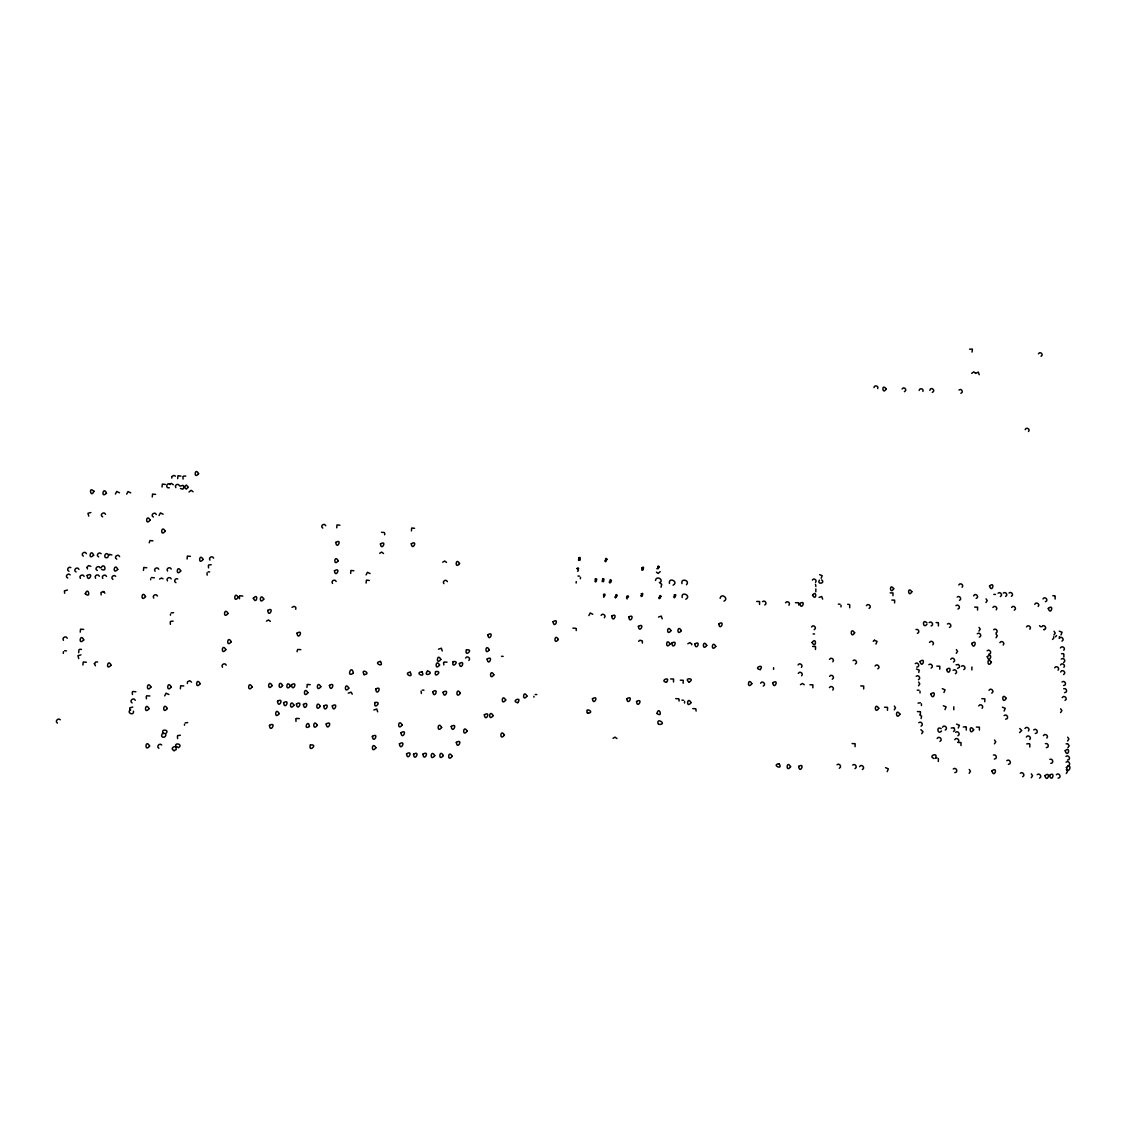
<?xml version="1.0" encoding="UTF-8"?>
<svg xmlns="http://www.w3.org/2000/svg" width="1127" height="1127" viewBox="0 0 1127 1127"><rect width="100%" height="100%" fill="white"/><g stroke="black" fill="none" stroke-linecap="round" stroke-linejoin="round"><path stroke-width="1.5" d="M150.624 578.785L150.666 579.799M184.166 487.357L182.757 489.174L180.461 488.498M171.769 477.059L171.811 478.087M184.208 486.949L186.378 485.047L188.35 487.23L186.166 489.132L182.898 485.343L180.278 486.146M170.431 614.187L170.473 615.187M1065.128 750.779C1067.847 758.894 1071.228 745.764 1065.254 750.582M1049.505 775.461C1052.181 783.645 1055.675 770.445 1049.631 775.263M1059.465 638.065L1059.408 636.656M894.26 709.855L895.528 707.869L894.345 706.051M929.845 390.322C930.663 385.955 936.382 390.787 932.311 392.351M922.914 391.421C924.225 388.716 919.364 387.449 919.167 390.463M187.336 682.511L187.378 683.511M840.996 606.918L841.01 605.227M877.722 388.561C879.004 385.814 874.158 384.645 873.974 387.589M822.654 599.127L821.71 596.521L819.061 597.437M815.878 586.505L815.497 584.307M798.761 605.072L798.761 603.396M773.587 669.382L773.587 667.691M979.222 374.713L978.292 372.107L975.545 373.431M926.972 624.273C922.802 629.613 921.872 617.92 926.943 622.851M184.476 724.21L184.518 725.196M971.699 373.361L973.77 371.882L975.418 373.009M720.139 598.395C720.97 592.492 729.437 598.493 723.971 601.156M696.148 711.052L695.739 708.714L692.795 708.601M660.408 597.958L659.154 598.676L658.689 597.521M684.568 703.023L684.61 701.417M658.534 568.515L656.816 568.726M675.298 596.634L674.425 597.775L673.566 596.845M679.074 701.079L679.06 699.374M642.503 595.746L641.559 596.549L640.699 595.62M643.278 569.614L642.024 570.332L641.77 568.896M920.012 692.964L920.041 691.288M626.499 597.831L627.147 598.944M662.239 618.822L661.239 616.089L658.492 617.061M610.961 582.152L609.862 582.941L609.172 582.025M655.505 580.461C655.999 575.418 663.831 579.095 660.225 582.687M642.404 643.08L642.376 641.376M660.197 571.657L658.098 573.46L656.421 572.136M615.624 597.704L614.877 596.873M604.593 595.803L603.663 597.211L603.635 595.549M921.421 705.544L921.463 703.854M576.207 630.542L576.291 628.979M576.221 581.574L576.151 583.039M580.377 578.743L580.447 577.278M442.263 650.969L441.333 648.222L438.502 649.166M443.559 662.648L443.855 664.93M421.089 691.147L421.385 693.457M377.672 711.813L376.756 709.01L373.868 709.982M353.357 673.115C351.596 663.465 345.876 678.299 353.286 673.228M384.631 534.79L384.758 533.268M309.474 726.436C308.122 718.026 302.825 730.888 309.418 726.506M303.374 704.474C304.684 712.982 310.263 700.022 303.445 704.375M295.823 718.984L296.007 721.407M297.289 650.138L297.134 651.73M295.739 609.284L295.88 607.721M1025.161 429.641C1026.035 426.527 1030.853 429.19 1028.514 431.528M973.629 595.901C975.08 592.027 980.138 597.197 976.137 598.423M253.279 598.381C258.9 591.717 256.674 605.861 253.336 598.183M239.347 596.366L239.516 598.747M177.418 736.128L177.601 738.565M208.368 565.5L208.551 567.867M207.002 572.755L207.171 575.136M170.219 621.935L170.402 624.33M146.256 696.387L146.454 698.81M132.253 692.119L132.437 694.542M189.012 491.964L191.139 490.315L193.055 491.724M111.038 665.282C105.163 671.565 107.826 657.759 111.024 665.127M182.912 476.707L183.095 479.06M94.372 663.761L95.809 661.915L97.612 662.028M101.12 567.628C104.572 561.697 107.488 572.826 101.557 569.318M87.047 567.459L88.455 565.627L90.85 566.275M63.436 651.702L63.253 653.421M85.3 593.859C88.145 585.519 91.386 599.592 85.272 593.591M83.313 556.174C79.961 554.118 85.159 550.258 86.441 553.709M93.907 491.062C91.048 499.261 87.948 485.286 93.921 491.358M266.465 621.132L268.451 619.949L270.367 621.357M1034.741 604.382C1035.755 601.269 1040.587 604.114 1038.206 606.467M1053.689 638.178L1052.533 639.432M1055.436 636.811L1056.591 635.572M1060.634 671.988C1062.057 668.311 1067.1 672.861 1063.522 674.552M1043.405 735.621C1044.729 732.719 1049.167 735.875 1046.842 738.072M1056.323 774.728C1058.915 771.671 1062.296 777.968 1058.07 778.151M1029.782 739.509C1032.093 737.312 1027.669 734.156 1026.345 737.058M1029.796 747.018L1029.839 744.059M1062.226 697.613C1063.902 694.274 1068.452 698.881 1065.015 700.43M1024.978 728.507C1026.303 725.619 1030.712 728.76 1028.416 730.958M1054.661 667.832C1055.971 664.972 1060.338 668.029 1058.056 670.213M1063.846 657.055L1063.888 654.139M1060.493 664.958C1061.803 662.112 1066.17 665.155 1063.888 667.339M379.714 553.287L381.687 552.117L383.546 553.512M1060.437 647.912C1061.747 645.081 1066.1 648.11 1063.818 650.293M1059.211 638.403C1060.873 635.121 1065.353 639.629 1061.958 641.178M979.377 730.141L979.419 727.183L976.376 727.056M984.787 701.741L984.829 698.796L981.8 698.684M958.204 742.115C960.486 739.904 956.133 736.734 954.78 739.65M966.262 730.113L966.304 727.154M982.124 708.334C984.406 706.136 980.067 703.023 978.729 705.911M1055.126 599.057L1055.168 596.169M960.979 745.553L961.021 742.58L957.978 742.454M1041.771 626.781C1043.63 623.273 1048.068 628.57 1044.194 629.584M935.551 758.034C938.537 751.737 927.38 756.02 934.086 758.57M1042.968 598.93C1044.785 595.479 1049.237 600.663 1045.377 601.719M1026.472 626.894C1027.796 624.076 1032.093 627.077 1029.839 629.26M938.326 761.5L938.382 758.513M988.985 690.316C990.675 686.977 995.169 691.598 991.746 693.133M937.171 738.495C938.89 735.1 943.384 739.833 939.932 741.369M1003.227 645.038C1005.481 642.855 1001.199 639.84 999.86 642.658M971.868 669.917L971.911 667.001M953.78 709.742L953.822 706.798M942.496 727.211C944.201 723.83 948.695 728.549 945.243 730.071M941.552 730.986C937.678 735.635 935.945 725.365 941.158 728.662M1011.567 607.453C1013.215 604.227 1017.681 608.65 1014.286 610.2M992.887 607.467C994.197 604.706 998.48 607.622 996.24 609.82M920.393 714.645L920.435 711.686L917.434 711.574M921.111 718.533L921.576 716.208L919.815 714.941M959.457 667.226L957.584 668.353M939.763 669.156L939.805 666.226L936.819 666.127M950.723 659.267C952.428 655.956 956.851 660.549 953.456 662.07M859.577 766.642C861.296 763.218 865.846 768.008 862.338 769.544M977.56 610.073L977.602 607.185L974.63 607.115M887.484 710.306L887.527 707.347L884.526 707.235M932.846 644.799C935.072 642.615 930.846 639.587 929.493 642.418M918.759 672.453L919.223 670.142L916.476 669.029M962.12 587.266C964.346 585.082 960.105 582.166 958.781 584.927M855.083 746.68L855.139 743.693L852.125 743.566M938.411 625.95L938.453 623.048M875.073 666.043C876.778 662.718 881.229 667.325 877.792 668.846M863.662 688.977L863.705 686.033L860.718 685.934M829.43 687.625C830.796 684.751 835.051 687.879 832.797 690.062M894.599 602.917L894.641 600.142L891.823 600.071M873.256 641.277L874.594 640.235M829.557 676.397C831.261 673.058 835.713 677.721 832.261 679.215M892.95 595.69L892.993 592.929L890.175 592.872M866.409 605.664C868.072 602.424 872.509 606.889 869.086 608.425M829.486 659.38C830.853 656.52 835.065 659.605 832.825 661.774M812.863 687.808L812.905 684.85L809.947 684.751M801.663 675.791C803.903 673.622 799.677 670.495 798.31 673.368M800.438 684.652L802.523 683.497L804.255 684.751M1038.418 353.793C1039.996 350.68 1044.25 354.822 1041.024 356.301M798.071 664.958C799.437 662.098 803.65 665.212 801.41 667.381M815.497 649.476L815.539 646.532L812.595 646.447M849.702 607.763L849.744 604.861M760.598 683.216C762.317 679.849 766.74 684.582 763.275 686.047M811.525 626.936C813.187 623.682 817.638 628.204 814.187 629.725M815.807 591.717L815.849 588.942M812.356 580.095C813.624 577.447 817.638 580.278 815.511 582.349M819.414 580.166C816.455 584.913 825.978 583.448 821.625 579.813M785.575 602.832C786.914 600.043 791.112 603.03 788.886 605.199M759.556 604.438L759.598 601.522L756.696 601.452M683.159 683.258L683.216 680.285L680.285 680.187M902.079 388.97C903.882 385.673 907.982 390.421 904.403 391.675M673.509 682.004L673.566 679.032L670.65 678.933M613.018 738.312L615.032 737.143L616.92 738.537M687.822 643.771L689.865 642.615L691.584 643.855M686.484 584.744C690.499 580.292 680.398 577.7 681.948 583.603M638.629 641.291L639.925 640.235L641.981 640.756M602.297 580.447L602.241 581.673M603.508 581.743L603.748 580.828M661.028 587.223L661.732 584.293L659.323 582.405M578.433 570.741L577.559 571.234M604.382 617.737C606.735 615.567 602.452 612.539 601.1 615.342M578.644 559.161L578.588 560.373M579.856 560.443L580.095 559.527M468.874 660.464C471.311 658.351 467.001 655.167 465.592 658.027M453.04 661.718C451.18 670.016 460.844 660.14 453.139 661.662M466.324 649.969C464.338 658.098 474.368 648.617 466.437 649.899M435.515 671.622C433.43 679.792 443.672 670.297 435.614 671.579M374.981 702.53C373.037 710.982 382.955 701.008 375.037 702.487M348.243 693.147L351.117 692.189L352.258 694.204M310.348 745.017C308.023 753.456 318.885 743.735 310.376 745.003M442.7 562.19L444.686 561.035L446.517 562.429M296.288 718.42L299.317 718.589M292.062 607.368L293.978 606.326L295.499 607.044M187.575 681.793L189.716 680.722L191.534 682.117M159.541 579.081L161.485 578.052L163.063 578.785M78.989 649.645L78.679 652.646M171.994 476.397L173.91 475.411L175.446 476.172M169.473 484.371L171.389 483.384L173.29 484.793M1066.269 773.474L1067.565 771.488L1066.325 769.628M1031.261 777.729L1032.557 775.742L1031.332 773.883M1037.164 774.615C1039.488 772.474 1042.56 776.883 1039.545 778.165M1065.917 756.442C1068.748 753.963 1071.467 759.936 1067.508 760.063M1066.1 762.162C1068.931 759.683 1071.65 765.67 1067.692 765.797M1067.621 741.017L1068.917 739.044L1067.678 737.199M1020.287 773.221C1022.612 771.079 1025.683 775.503 1022.668 776.771M1067.889 747.736L1069.185 745.764L1067.945 743.933M1006.805 760.655C1009.637 758.175 1012.328 764.205 1008.369 764.303M1060.606 712.574L1061.902 710.616L1060.662 708.798M1033.727 729.859C1036.544 727.394 1039.235 733.353 1035.29 733.466M969.15 773.305L970.446 771.319L969.234 769.459M1026.767 743.919L1029.219 743.609M953.273 768.966C956.119 766.473 958.767 772.544 954.808 772.629M994.465 743.834L995.747 741.848L994.535 740.016M1004.101 715.575C1006.918 713.095 1009.567 719.068 1005.65 719.167M1062 682.004C1064.804 679.539 1067.466 685.427 1063.564 685.54M427.499 671.016C435.769 673.199 422.188 677.538 427.527 670.988M887.203 771.629L888.344 768.868L885.554 767.656M958.26 728.028L959.387 725.295L956.584 724.14M1063.592 662.479C1066.551 661.211 1063.522 656.956 1061.24 659.07M953.569 731.55L954.724 730.282L954.273 728.183M963.261 727.028L965.684 726.704M955.597 732.282C957.922 730.141 960.908 734.55 957.936 735.79M1004.129 711.038L1005.242 708.319L1002.424 707.178M921.717 733.705L922.999 731.719L920.872 729.676M951.23 728.056L953.653 727.732M918.759 722.689C921.083 720.547 924.027 724.957 921.069 726.182M1060.972 634.924L1062.071 632.247L1059.267 631.162M852.688 765.05C854.999 762.909 858.013 767.374 854.984 768.6M945.004 709.616L946.116 706.897L943.327 705.741M943.947 692.542L945.06 689.823L942.285 688.682M837.009 764.726C839.333 762.585 842.306 767.05 839.305 768.276M1053.956 634.994L1055.224 633.05L1054.027 631.275M953.09 670.311C955.386 668.184 958.33 672.509 955.4 673.735M961.5 666.212C963.796 664.085 966.755 668.41 963.81 669.635M987.182 650.73C989.985 648.264 992.577 654.167 988.703 654.238M918.026 703.121L920.421 702.783M916.166 676.285C918.477 674.143 921.393 678.51 918.463 679.722M931.141 668.1C934.058 666.888 931.141 662.549 928.831 664.676M993.662 629.669C995.93 627.542 998.902 631.796 995.972 633.036M956.259 653.322L957.527 651.364L956.33 649.575M996.029 637.769L997.296 635.825L996.099 634.05M918.519 685.822L919.787 683.864L918.604 682.046M956.076 664.831L958.471 664.493L959.669 666.282M915.279 663.592C918.082 661.112 920.618 667.071 916.758 667.128M978.954 631.12L980.222 629.162L979.039 627.387M977.278 633.74C979.729 631.458 982.603 636.375 979.293 637.149M972.066 352.061L972.418 349.116L969.586 349.159M985.956 602.551L987.224 600.621L986.04 598.86M1003.298 593.098C1005.552 590.999 1008.51 595.197 1005.594 596.437M1000.339 596.535C1003.255 595.295 1000.297 591.097 998.043 593.211M1009.031 592.999C1011.285 590.9 1014.258 595.098 1011.342 596.338M955.935 605.636C958.373 603.396 961.218 608.228 957.95 609.045M929.141 622.555C931.578 620.315 934.424 625.161 931.156 625.978M947.413 624.02C949.85 621.766 952.709 626.626 949.427 627.429M875.947 644.066L877.06 641.362L874.341 640.263M957.189 597.042C959.457 594.929 962.388 599.17 959.471 600.381M853.054 660.577C855.323 658.45 858.281 662.803 855.308 664M760.316 669.621C764.909 662.986 752.456 668.156 760.133 669.635M675.721 698.627L678.651 698.74M795.451 602.706L798.367 602.776M666.578 682.258C671.312 675.51 658.731 680.849 666.437 682.286M762.556 601.607C764.81 599.479 767.726 603.833 764.754 604.974M821.146 578.25L822.189 575.686L819.653 574.685M444.052 662.014L447.039 662.183M685.808 599.24C691.964 595.746 680.835 590.604 682.173 597.564M517.814 702.67C522.646 695.81 509.996 701.163 517.73 702.684M673.101 585.181C679.243 581.701 668.156 576.573 669.48 583.504M572.925 628.133L575.869 628.303M958.964 390.055C961.289 387.801 964.022 392.393 960.88 393.309M174.164 750.681C168.811 748.229 175.685 744.679 178.503 747.694C183.771 744.243 173.459 741.608 176.08 747.116M174.009 750.695L176.192 749.568L175.995 747.131M177.925 735.522L180.39 735.227M297.824 649.434L300.796 649.673M165.472 733.762C171.05 729.394 159.02 728.479 163.697 733.677M185.222 722.886L187.674 722.576M130.647 709.855C125.801 712.475 134.226 716.547 133.465 711.151M132.761 691.513L135.874 691.724M146.764 695.796L149.863 695.993M381.504 532.31L384.194 532.479M170.712 621.357L173.121 621.132M239.826 595.789L242.812 596.056M171.163 612.905L173.572 612.679M208.847 564.937L211.214 564.74M151.356 577.531L154.385 577.799M107.953 557.344C102.289 559.88 105.276 550.018 108.629 555.062M183.391 476.172L185.744 476.031M501.529 656.294L503.135 656.379M422.315 690.104L423.949 690.189M838.333 604.157L840.009 604.199M993.789 594.408L995.521 594.436M1052.801 595.718L1054.562 595.746M917.364 633.36C920.125 632.782 918.59 628.359 915.997 629.542M936.128 622.569L937.847 622.611M1049.857 759.316C1052.829 758.119 1054.182 763.373 1050.801 763.359M935.988 757.964L937.03 757.879M1045.377 743.637C1048.335 742.439 1049.688 747.68 1046.307 747.666M1066.128 743.834L1067.227 743.75M993.451 755.005C996.423 753.808 997.719 759.091 994.352 759.049M1019.611 732.606L1021.71 730.521L1019.766 728.507M1063.677 688.724C1066.621 687.484 1067.973 692.696 1064.621 692.668M681.905 700.163L683.554 700.233M1061.493 653.66L1063.268 653.716M917.279 690.147L919.012 690.217M535.226 694.5L536.804 694.57M1043.729 629.641L1044.518 629.542M689.09 682.159C696.401 677.82 682.398 677.524 689.189 682.145M813.102 633.923L814.553 634.008M847.701 604.34L849.152 604.438M578.01 576.038L579.419 576.122M64.648 650.73L66.451 650.857M79.679 649.265L81.496 649.391M208.143 571.826L209.636 571.924M103.135 591.562L100.965 592.548L101.148 594.943M169.318 487.794C164.81 488.738 166.951 481.328 170.276 484.554M163.936 733.071L162.26 733.592L161.555 735.917C162.598 739.044 167.444 736.283 165.373 733.776M779.067 763.683C783.758 770.769 770.671 764.81 779.151 763.697M410.172 672.185C414.454 679.595 402.071 672.974 410.284 672.213M615.412 597.719L616.624 596.648M364.035 674.65C372.403 673.904 359.696 667.254 364.162 674.679M103.656 591.703L104.924 593.182M587.843 713.321C596.056 712.222 583.434 706.305 587.843 713.321L587.181 712.827M421.963 671.72C413.426 672.875 426.429 678.834 421.85 671.692M380.532 661.436C371.966 662.563 384.997 668.565 380.405 661.408M102.937 591.506L103.909 591.774M67.423 590.069L64.436 590.844L64.633 593.239M80.933 654.857L77.932 655.689L78.749 658.591M132.704 707.038L129.718 707.925L129.901 710.362M70.86 567.557C68.367 566.022 66.169 570.332 68.958 571.262M67.719 578.066C64.422 576.827 68.014 572.262 70.226 574.84M76.101 571.952C72.325 570.347 77.524 565.684 78.975 569.403M97.302 570.487C93.513 568.825 98.753 564.261 100.176 567.938M177.77 578.968C175.347 577.489 173.178 581.701 175.911 582.673M98.655 556.921C95.372 555.611 98.979 551.159 101.148 553.695M116.757 559.161C112.996 557.485 118.208 552.963 119.617 556.625M90.878 512.56L87.948 513.278L88.751 516.11M102.656 516.842C98.908 515.152 104.093 510.672 105.501 514.321M153.427 517.039C149.736 515.321 154.864 510.897 156.273 514.518M1039.545 625.696L1040.587 626.739M656.956 713.433C663.479 718.589 658.816 705.051 657.013 713.532M658.492 724.351C668.198 725.041 656.337 716.645 658.041 723.619M339.889 525.21L337.015 524.914L336.705 527.816M322.787 528.112C319.462 526.21 324.463 522.266 325.745 525.703M369.29 580.433L366.402 580.151L366.106 583.082M353.836 570.755L350.934 570.473L350.638 573.404M180.926 476.087L177.953 475.763L177.657 478.651M165.331 484.413L162.358 484.089L162.049 486.991M155.554 494.401L152.568 494.091L152.258 496.993M190.393 556.358L187.392 556.076L187.082 559.006M152.934 540.833L149.919 540.551L149.243 542.805M310.221 684.667L307.234 684.455L306.938 687.456M146.792 567.754L143.763 567.473L143.453 570.431M111.911 554.991L109.53 554.357L108.122 556.189M115.701 576.277C113.658 573.882 110.037 577.813 112.939 579.433M183.757 685.977L180.672 685.765L180.362 688.766M83.652 629.429L80.538 629.176L80.228 632.177M95.429 665.789L94.358 663.592M86.356 662.239L83.215 662.014L82.905 665.015M132.084 702.938C128.675 700.952 133.93 696.711 135.268 700.332M161.696 744.947C159.555 742.482 155.935 746.736 158.893 748.314M60.309 719.773C58.181 717.335 54.49 721.491 57.435 723.111M414.553 528.295L411.721 528L411.425 530.887M592.774 614.257L590.224 612.961L588.886 615.581M447.391 581.645C446.377 578.63 441.784 581.264 443.855 583.631M370.065 573.587L367.43 572.291L366.092 574.911M336.142 581.476C335.142 578.517 330.465 581.011 332.535 583.462M179.475 485.709C178.475 482.779 173.84 485.159 175.84 487.625M213.623 558.147C212.609 555.188 207.931 557.654 209.946 560.119M163.119 514.222L160.414 512.898L159.076 515.504M130.718 492.865L128.013 491.541L126.675 494.133M226.217 665.169C225.161 662.127 220.441 664.775 222.484 667.24M171.234 569.065C170.219 566.106 165.514 568.557 167.543 571.065M171.191 578.912C170.163 575.939 165.444 578.405 167.472 580.912M119.462 492.781L116.743 491.457L115.405 494.049M158.766 569.248C157.752 566.275 153.033 568.726 155.061 571.234M157.456 596.056C156.428 593.084 151.694 595.563 153.723 598.071M106.53 576.446C105.501 573.488 100.74 575.925 102.782 578.461M168.881 694.486L166.092 693.19L164.697 695.88M99.345 576.263C98.317 573.291 93.555 575.728 95.598 578.264M87.033 567.247L87.469 568.938M84.131 576.376C83.088 573.389 78.341 575.841 80.369 578.376M67.268 638.248C66.211 635.191 61.407 637.783 63.45 640.319M1053.632 636.755L1053.801 637.488M691.626 643.982L691.767 644.799M606.495 560.584L605.453 561.753L604.748 560.795M596.535 580.828L595.648 581.969L594.802 581.053M533.832 696.317L533.959 697.148M812.088 642.531C816.286 649.772 816.836 635.924 812.088 642.531M812.525 595.225C816.483 602.114 817.075 588.97 812.525 595.225M145.552 596.563C140.255 603.297 141.579 589.238 145.552 596.563M150.116 520.082C144.946 526.732 146.144 512.841 150.116 520.082M149.074 708.629C143.763 715.56 144.946 701.093 149.074 708.629M150.976 687.019C145.707 693.908 146.848 679.525 150.976 687.019M149.609 745.989C144.326 753.005 145.341 738.354 149.609 745.989M165.176 531.169C159.978 537.818 161.217 523.928 165.176 531.169M854.646 632.754C850.547 639.798 849.786 625.978 854.646 632.754M886.16 388.871C882.469 395.76 881.215 382.631 886.16 388.871M180.757 570.882C175.502 577.573 176.812 563.599 180.757 570.882M167.289 708.503C161.992 715.42 163.176 700.98 167.289 708.503M171.276 686.949C166.021 693.838 167.162 679.468 171.276 686.949M198.591 473.65C193.506 480.215 194.661 466.479 198.591 473.65M893.739 588.703C889.851 595.422 889.076 582.307 893.739 588.703M203.114 559.415C197.887 566.078 199.169 552.145 203.114 559.415M878.792 708.263C874.383 715.391 874.101 701.304 878.792 708.263M1066.396 767.445C1068.762 775.756 1073.003 762.317 1066.396 767.445M1044.884 775.63C1047.152 783.955 1051.576 770.488 1044.884 775.63M1048.279 608.425C1050.758 616.37 1054.562 603.227 1048.279 608.425M991.915 770.868C994.113 779.194 998.564 765.74 991.915 770.868M1006.242 698.36C1001.917 705.403 1001.339 691.443 1006.242 698.36M991.422 662.253C987.153 669.283 986.548 655.435 991.422 662.253M973.658 729.718C969.305 736.804 968.769 722.731 973.658 729.718M987.252 656.632C989.506 664.676 993.662 651.434 987.252 656.632M989.52 586.012C991.943 593.929 995.704 580.799 989.52 586.012M911.87 591.745C908.01 598.451 907.165 585.322 911.87 591.745M971.756 643.461C974.01 651.476 978.123 638.262 971.756 643.461M946.638 669.508C948.849 677.595 953.033 664.324 946.638 669.508M930.874 694.035C933.043 702.177 937.312 688.865 930.874 694.035M919.984 661.549C922.182 669.607 926.352 656.351 919.984 661.549M899.952 714.152C895.669 721.238 895.134 707.192 899.952 714.152M200.169 683.68C194.943 690.541 196.084 676.214 200.169 683.68M798.649 766.43C799.874 774.827 805.594 761.993 798.649 766.43M790.591 766.712C785.66 773.559 786.392 759.302 790.591 766.712M799.846 603.452C801.1 611.567 806.763 599.17 799.846 603.452M772.742 682.723C773.925 690.964 779.771 678.384 772.742 682.723M751.864 683.695C746.863 690.372 747.905 676.468 751.864 683.695M228.034 613.44C222.723 620.174 224.118 606.143 228.034 613.44M718.758 623.851C719.885 631.951 725.718 619.568 718.758 623.851M715.8 646.405C710.602 653.012 711.94 639.206 715.8 646.405M674.312 595.014C674.904 598.493 677.313 593.168 674.312 595.014M691.034 702.642C685.963 709.376 687.104 695.401 691.034 702.642M706.756 645.419C701.896 652.026 702.684 638.234 706.756 645.419M661.056 596.437C658.957 599.24 659.239 593.365 661.056 596.437M694.795 643.94C695.937 652.068 701.783 639.657 694.795 643.94M659.168 566.909C657.083 569.684 657.365 563.852 659.168 566.909M681.328 630.641C676.454 637.22 677.271 623.47 681.328 630.641M642.136 567.571C642.714 571.023 645.123 565.726 642.136 567.571M641.348 593.788C641.925 597.268 644.362 591.929 641.348 593.788M671.002 630.627C666.127 637.22 666.945 623.456 671.002 630.627M670.044 644.01C665.169 650.617 665.972 636.825 670.044 644.01M671.777 643.123C672.918 651.251 678.778 638.84 671.777 643.123M627.021 596.324C627.584 599.803 630.035 594.45 627.021 596.324M617.159 595.465C615.046 598.282 615.356 592.393 617.159 595.465M636.53 701.501C637.375 709.672 643.841 697.261 636.53 701.501M611.426 580.574C609.313 583.377 609.637 577.517 611.426 580.574M626.837 698.684C627.669 706.868 634.149 694.443 626.837 698.684M238.248 597.409C232.979 604.114 234.331 590.125 238.248 597.409M225.851 649.631C220.695 656.435 221.751 642.235 225.851 649.631M606.988 559.288C604.875 562.063 605.213 556.231 606.988 559.288M602.522 579.151C603.072 582.631 605.537 577.306 602.522 579.151M603.551 594.478C604.114 597.972 606.58 592.619 603.551 594.478M638.375 626.358C639.277 634.445 645.658 622.146 638.375 626.358M595.281 579.165C595.845 582.631 598.31 577.306 595.281 579.165M628.753 617.047C629.908 625.147 635.586 612.82 628.753 617.047M578.799 557.795C579.334 561.246 581.814 555.949 578.799 557.795M577.137 568.388C577.686 571.854 580.166 566.543 577.137 568.388M611.707 616.117C612.82 624.217 618.667 611.848 611.707 616.117M592.45 698.684C593.253 706.868 599.789 694.443 592.45 698.684M231.246 641.756C225.893 648.476 227.274 634.402 231.246 641.756M558.33 639.488C553.371 646.123 554.399 632.303 558.33 639.488M553.061 621.695C554.132 629.88 559.964 617.342 553.061 621.695M526.971 696.077C522.069 702.811 522.984 688.836 526.971 696.077M504.375 735.114C499.289 741.89 500.233 727.76 504.375 735.114M505.741 700.022C500.712 706.714 501.628 692.739 505.741 700.022M493.161 715.673C488.076 722.407 489.048 708.362 493.161 715.673M493.894 674.848C489.019 681.497 489.935 667.578 493.894 674.848M484.342 714.786C485.343 723.111 491.611 710.433 484.342 714.786M489.301 649.8C484.441 656.365 485.343 642.587 489.301 649.8M467.17 731.155C462.042 737.931 463.056 723.788 467.17 731.155M487.146 659.056C488.259 667.381 494.077 654.717 487.146 659.056M452.181 756.287C447.025 763.12 448.067 748.863 452.181 756.287M456.322 742.369C457.294 750.779 463.662 737.974 456.322 742.369M487.808 634.783C488.907 642.982 494.767 630.458 487.808 634.783M451.237 726.408C452.209 734.776 458.562 722.041 451.237 726.408M460.38 693.26C455.28 699.994 456.322 685.892 460.38 693.26M443.348 755.569C438.178 762.416 439.248 748.145 443.348 755.569M459.351 663.549C460.563 671.931 466.212 659.098 459.351 663.549M441.657 727.436C436.515 734.212 437.572 720.083 441.657 727.436M434.754 755.653C429.57 762.5 430.655 748.229 434.754 755.653M422.921 754.16C423.851 762.613 430.317 749.737 422.921 754.16M443.108 692.175C444.137 700.585 450.349 687.808 443.108 692.175M413.51 754.231C414.426 762.683 420.906 749.807 413.51 754.231M440.84 659.422C435.628 666.156 436.98 652.096 440.84 659.422M439.572 665.057C434.36 671.805 435.712 657.731 439.572 665.057M432.768 691.682C433.951 700.177 439.713 687.231 432.768 691.682M459.562 563.57C454.646 570.079 455.59 556.456 459.562 563.57M406.537 753.822C407.453 762.275 413.933 749.399 406.537 753.822M402.17 724.999C396.972 731.775 398.113 717.631 402.17 724.999M400.973 732.719C401.874 741.115 408.354 728.324 400.973 732.719M399.423 743.82C400.324 752.258 406.819 739.411 399.423 743.82M375.911 747.779C370.656 754.625 371.854 740.354 375.911 747.779M372.347 736.354C373.22 744.764 379.771 731.944 372.347 736.354M375.671 689.076C376.756 697.557 382.856 684.709 375.671 689.076M411.285 543.749C412.2 551.793 418.441 539.495 411.285 543.749M348.835 688.118C343.904 694.81 344.679 680.736 348.835 688.118M380.433 543.89C381.32 551.948 387.589 539.636 380.433 543.89M326.182 723.971C327.21 732.536 333.479 719.547 326.182 723.971M332.296 705.896C333.423 714.504 339.382 701.388 332.296 705.896M320.265 706.333C315.151 713.222 316.194 698.839 320.265 706.333M317.293 725.281C312.249 732.17 313.024 717.758 317.293 725.281M329.408 685.413C330.62 693.922 336.395 680.947 329.408 685.413M323.703 705.967C324.604 714.504 331.141 701.572 323.703 705.967M320.857 686.695C315.701 693.387 316.757 679.327 320.857 686.695M307.91 692.682C302.924 699.458 303.712 685.258 307.91 692.682M263.803 599.085C258.604 605.777 259.872 591.788 263.803 599.085M334.451 570.769C335.325 578.912 341.72 566.543 334.451 570.769M338.213 560.795C333.212 567.374 334.226 553.596 338.213 560.795M293.992 705.234C288.977 712.039 289.794 697.782 293.992 705.234M296.415 704.051C297.5 712.616 303.6 699.557 296.415 704.051M279.186 713.602C274.002 720.491 275.101 706.094 279.186 713.602M283.595 702.713C284.666 711.292 290.78 698.219 283.595 702.713M290.357 686.005C285.187 692.711 286.258 678.623 290.357 686.005M291.442 684.793C292.541 693.33 298.585 680.328 291.442 684.793M335.776 542.411C336.804 550.596 342.791 538.058 335.776 542.411M297.007 633.149C297.951 641.488 304.234 628.753 297.007 633.149M269.438 725.394C270.156 733.888 277.143 721.167 269.494 725.309M277.496 701.262C278.439 709.771 284.807 696.965 277.552 701.177M282.609 685.554C277.622 692.344 278.411 678.144 282.609 685.554M272.142 685.582C266.986 692.429 268.057 678.116 272.142 685.582M252.18 686.963C246.982 693.683 248.067 679.553 252.18 686.963M267.719 610.44C268.663 618.765 274.918 606.044 267.719 610.44M117.757 569.417C111.812 575.601 114.447 561.739 117.757 569.417M83.75 639.911C77.819 646.306 80.299 632.191 83.75 639.911M93.654 555.174C87.624 561.302 90.428 547.553 93.654 555.174M87.173 575.418C87.667 583.885 94.851 571.445 87.173 575.418M106.473 493.175C100.542 499.191 103.261 485.526 106.473 493.175"/></g></svg>
